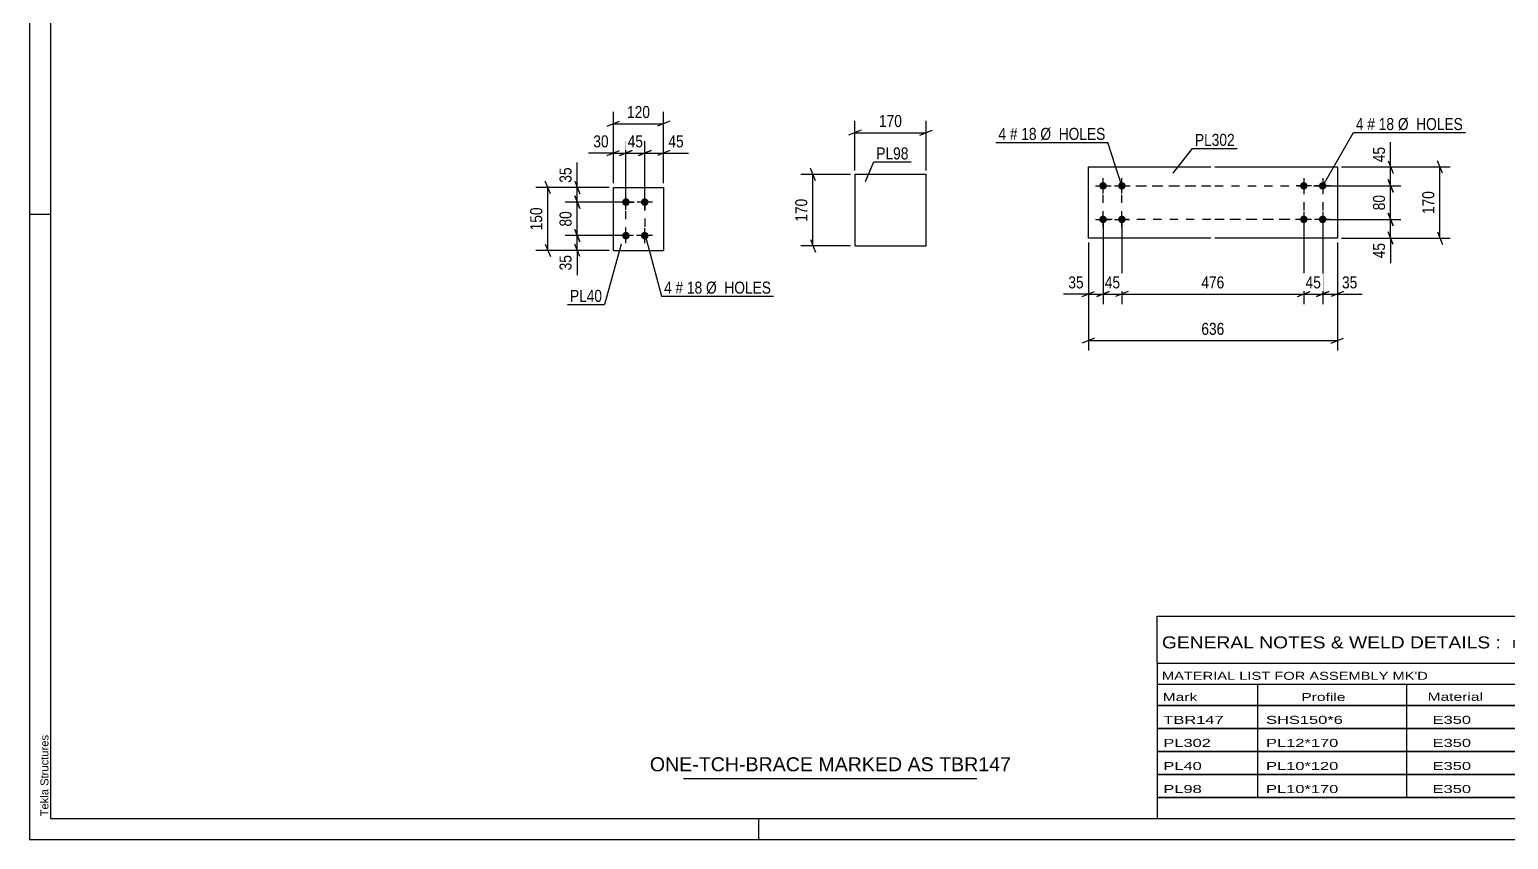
# Model space of a CAD drawing. Header units: millimetres. Extents: x 0 to 594, y 0 to 420.
# Drawn here: x 0 to 352.8, y 0 to 193.1 of the extents above; entities that cross this region are included whole.
import ezdxf

# ---------------------------------------------------------------- set-up
doc = ezdxf.new("R2010")
doc.units = ezdxf.units.MM
doc.linetypes.add('DXK_LINE_DOT2', pattern=[3.9198, 1.9599, -1.9599])
doc.styles.add('Arial', font='ARIAL.TTF', dxfattribs={"height": 0.2})
doc.styles.add('Arial Narrow', font='ARIALN.TTF', dxfattribs={"height": 0.2})

# ---------------------------------------------------------------- blocks, each defined once
blk = doc.blocks.new('Unknown-580575443-1131')
at = {"color": 5, "linetype": 'Continuous'}
for p, q in [((0, 420), (0, 0)), ((5, 415), (5, 5)), ((5, 149), (0, 149)), ((5, 5), (589, 5)), ((174, 0), (174, 5)), ((0, 0), (594, 0))]:
    blk.add_line(p, q, dxfattribs=at)
at = {"color": 174, "linetype": 'Continuous', "style": 'Arial'}
blk.add_text('Tekla Structures', height=1.9102, rotation=90, dxfattribs=at).set_placement((4.5, 5.5))
blk = doc.blocks.new('Bolt-580575443-3552 - 3550')
at = {"linetype": 'Continuous'}
for points in [[(304.01, 154.97, -1), (304.01, 156.77, -1)], [(308.51, 154.97, -1), (308.51, 156.77, -1)], [(304.01, 146.97, -1), (304.01, 148.77, -1)], [(308.51, 146.97, -1), (308.51, 148.77, -1)]]:
    blk.add_hatch(color=1, dxfattribs=at).paths.add_polyline_path(points)
at = {"color": 1, "linetype": 'Continuous'}
for p, q in [((305.81, 155.87), (302.21, 155.87)), ((304.01, 157.67), (304.01, 154.07)), ((310.31, 155.87), (306.71, 155.87)), ((308.51, 157.67), (308.51, 154.07)), ((304.01, 149.67), (304.01, 146.07)), ((308.51, 149.67), (308.51, 146.07)), ((305.81, 147.87), (302.21, 147.87)), ((310.31, 147.87), (306.71, 147.87))]:
    blk.add_line(p, q, dxfattribs=at)
blk = doc.blocks.new('Part-580575443-3551 - 3550')
at = {"color": 2, "linetype": 'Continuous'}
for p, q in [((252.61, 160.37), (281.81, 160.37)), ((252.61, 143.37), (252.61, 160.37)), ((282.81, 160.37), (312.01, 160.37)), ((312.01, 160.37), (312.01, 143.37)), ((281.81, 143.37), (252.61, 143.37)), ((312.01, 143.37), (282.81, 143.37))]:
    blk.add_line(p, q, dxfattribs=at)
blk = doc.blocks.new('Bolt-580575443-3553 - 3550')
at = {"linetype": 'Continuous'}
for points in [[(256.11, 156.77, -1), (256.11, 154.97, -1)], [(260.61, 156.77, -1), (260.61, 154.97, -1)], [(256.11, 148.77, -1), (256.11, 146.97, -1)], [(260.61, 148.77, -1), (260.61, 146.97, -1)]]:
    blk.add_hatch(color=1, dxfattribs=at).paths.add_polyline_path(points)
at = {"color": 1, "linetype": 'Continuous'}
for p, q in [((254.31, 155.87), (257.91, 155.87)), ((256.11, 154.07), (256.11, 157.67)), ((258.81, 155.87), (262.41, 155.87)), ((260.61, 154.07), (260.61, 157.67)), ((256.11, 146.07), (256.11, 149.67)), ((260.61, 146.07), (260.61, 149.67)), ((254.31, 147.87), (257.91, 147.87)), ((258.81, 147.87), (262.41, 147.87))]:
    blk.add_line(p, q, dxfattribs=at)
blk = doc.blocks.new('Bolt-580575443-2195 - 2156')
at = {"linetype": 'Continuous'}
for points in [[(142.28, 152.89), (142.46, 152.87), (142.64, 152.81), (142.81, 152.72), (142.95, 152.59), (143.06, 152.44), (143.13, 152.27), (143.17, 152.08), (143.17, 151.89), (143.13, 151.71), (143.06, 151.54), (142.95, 151.39), (142.81, 151.26), (142.64, 151.17), (142.46, 151.11), (142.28, 151.09), (142.09, 151.11), (141.91, 151.17), (141.75, 151.26), (141.61, 151.39), (141.5, 151.54), (141.42, 151.71), (141.38, 151.89), (141.38, 152.08), (141.42, 152.27), (141.5, 152.44), (141.61, 152.59), (141.75, 152.72), (141.91, 152.81), (142.09, 152.87)], [(146.78, 152.89), (146.96, 152.87), (147.14, 152.81), (147.31, 152.72), (147.45, 152.59), (147.56, 152.44), (147.63, 152.27), (147.67, 152.08), (147.67, 151.89), (147.63, 151.71), (147.56, 151.54), (147.45, 151.39), (147.31, 151.26), (147.14, 151.17), (146.96, 151.11), (146.78, 151.09), (146.59, 151.11), (146.41, 151.17), (146.25, 151.26), (146.11, 151.39), (146, 151.54), (145.92, 151.71), (145.88, 151.89), (145.88, 152.08), (145.92, 152.27), (146, 152.44), (146.11, 152.59), (146.25, 152.72), (146.41, 152.81), (146.59, 152.87)], [(142.28, 144.89), (142.46, 144.87), (142.64, 144.81), (142.81, 144.72), (142.95, 144.59), (143.06, 144.44), (143.13, 144.27), (143.17, 144.08), (143.17, 143.89), (143.13, 143.71), (143.06, 143.54), (142.95, 143.39), (142.81, 143.26), (142.64, 143.17), (142.46, 143.11), (142.28, 143.09), (142.09, 143.11), (141.91, 143.17), (141.75, 143.26), (141.61, 143.39), (141.5, 143.54), (141.42, 143.71), (141.38, 143.89), (141.38, 144.08), (141.42, 144.27), (141.5, 144.44), (141.61, 144.59), (141.75, 144.72), (141.91, 144.81), (142.09, 144.87)], [(146.78, 144.89), (146.96, 144.87), (147.14, 144.81), (147.31, 144.72), (147.45, 144.59), (147.56, 144.44), (147.63, 144.27), (147.67, 144.08), (147.67, 143.89), (147.63, 143.71), (147.56, 143.54), (147.45, 143.39), (147.31, 143.26), (147.14, 143.17), (146.96, 143.11), (146.78, 143.09), (146.59, 143.11), (146.41, 143.17), (146.25, 143.26), (146.11, 143.39), (146, 143.54), (145.92, 143.71), (145.88, 143.89), (145.88, 144.08), (145.92, 144.27), (146, 144.44), (146.11, 144.59), (146.25, 144.72), (146.41, 144.81), (146.59, 144.87)]]:
    blk.add_hatch(color=1, dxfattribs=at).paths.add_polyline_path(points)
at = {"color": 1, "linetype": 'Continuous'}
for p, q in [((144.08, 151.99), (140.48, 151.99)), ((142.28, 150.19), (142.28, 153.79)), ((148.58, 151.99), (144.98, 151.99)), ((146.78, 150.19), (146.78, 153.79)), ((142.28, 142.19), (142.28, 145.79)), ((146.78, 142.19), (146.78, 145.79)), ((144.08, 143.99), (140.48, 143.99)), ((148.58, 143.99), (144.98, 143.99))]:
    blk.add_line(p, q, dxfattribs=at)
blk = doc.blocks.new('Part-580575443-2162 - 2156')
at = {"color": 2, "linetype": 'Continuous'}
for p, q in [((139.28, 140.49), (139.28, 155.49)), ((139.28, 155.49), (151.28, 155.49)), ((151.28, 155.49), (151.28, 140.49)), ((139.28, 140.49), (139.28, 140.49)), ((139.28, 140.49), (151.28, 140.49)), ((151.28, 140.49), (151.28, 140.49))]:
    blk.add_line(p, q, dxfattribs=at)
at = {"color": 7, "linetype": 'DXK_LINE_DOT2'}
for p, q in [((139.28, 155.49), (151.28, 155.49)), ((139.28, 140.49), (151.28, 140.49))]:
    blk.add_line(p, q, dxfattribs=at)
blk = doc.blocks.new('Part-580575443-2399 - 2393')
at = {"color": 2, "linetype": 'Continuous'}
for p, q in [((213.89, 158.55), (196.89, 158.55)), ((196.89, 158.55), (196.89, 141.55)), ((213.89, 141.55), (213.89, 158.55)), ((196.89, 141.55), (213.89, 141.55))]:
    blk.add_line(p, q, dxfattribs=at)
blk = doc.blocks.new('Rectangle-580575443-3724 - 3550')
at = {"color": 1, "linetype": 'DXK_LINE_DOT2'}
for p, q in [((256.11, 155.87), (281.81, 155.87)), ((256.11, 147.87), (256.11, 155.87)), ((282.81, 155.87), (308.51, 155.87)), ((308.51, 155.87), (308.51, 147.87)), ((281.81, 147.87), (256.11, 147.87)), ((308.51, 147.87), (282.81, 147.87))]:
    blk.add_line(p, q, dxfattribs=at)
blk = doc.blocks.new('Rectangle-580575443-2379 - 2156')
at = {"color": 1, "linetype": 'DXK_LINE_DOT2'}
blk.add_lwpolyline([(142.28, 151.99), (146.78, 151.99), (146.78, 143.99), (142.28, 143.99), (142.28, 151.99)], close=True, dxfattribs=at)
blk = doc.blocks.new('Rectangle-580575443-3734 - 3550')
at = {"color": 1, "linetype": 'DXK_LINE_DOT2'}
for p, q in [((260.61, 155.87), (281.81, 155.87)), ((260.61, 147.87), (260.61, 155.87)), ((282.81, 155.87), (304.01, 155.87)), ((304.01, 155.87), (304.01, 147.87)), ((281.81, 147.87), (260.61, 147.87)), ((304.01, 147.87), (282.81, 147.87))]:
    blk.add_line(p, q, dxfattribs=at)
blk = doc.blocks.new('StraightDimension-580575443-3560 - 3550')
at = {"color": 7, "linetype": 'Continuous'}
for p, q in [((260.61, 146.87), (260.61, 127.67)), ((304.01, 146.87), (304.01, 127.67)), ((262.11, 130.67), (259.11, 129.47)), ((302.51, 129.47), (305.51, 130.67)), ((260.61, 130.07), (304.01, 130.07))]:
    blk.add_line(p, q, dxfattribs=at)
at = {"color": 0}
blk.add_wipeout([(285.65, 130.82), (285.65, 135.02), (278.96, 135.02), (278.96, 130.82)], dxfattribs=at)
at = {"color": 3, "style": 'Arial Narrow'}
blk.add_text('476', height=2.863, dxfattribs=at).set_placement((279.56, 131.42))
blk = doc.blocks.new('StraightDimension-580575443-3558 - 3550')
at = {"color": 7, "linetype": 'Continuous'}
for p, q in [((308.51, 146.87), (308.51, 127.67)), ((312.01, 142.37), (312.01, 127.67)), ((307.01, 129.47), (310.01, 130.67)), ((313.51, 130.67), (310.51, 129.47)), ((308.51, 130.07), (312.01, 130.07))]:
    blk.add_line(p, q, dxfattribs=at)
at = {"color": 0}
blk.add_wipeout([(317.39, 130.82), (317.39, 135.02), (312.53, 135.02), (312.53, 130.82)], dxfattribs=at)
at = {"color": 7, "linetype": 'Continuous'}
blk.add_line((312.01, 130.07), (317.91, 130.07), dxfattribs=at)
blk.add_line((312.01, 130.07), (317.91, 130.07), dxfattribs=at)
at = {"color": 3, "style": 'Arial Narrow'}
blk.add_text('35', height=2.863, dxfattribs=at).set_placement((313.13, 131.42))
blk = doc.blocks.new('StraightDimension-580575443-3559 - 3550')
at = {"color": 7, "linetype": 'Continuous'}
for p, q in [((304.01, 146.87), (304.01, 127.67)), ((308.51, 146.87), (308.51, 127.67)), ((302.51, 129.47), (305.51, 130.67)), ((310.01, 130.67), (307.01, 129.47)), ((304.01, 130.07), (308.51, 130.07))]:
    blk.add_line(p, q, dxfattribs=at)
at = {"color": 0}
blk.add_wipeout([(308.68, 130.82), (308.68, 135.02), (303.83, 135.02), (303.83, 130.82)], dxfattribs=at)
at = {"color": 3, "style": 'Arial Narrow'}
blk.add_text('45', height=2.863, dxfattribs=at).set_placement((304.43, 131.42))
blk = doc.blocks.new('StraightDimension-580575443-3561 - 3550')
at = {"color": 7, "linetype": 'Continuous'}
for p, q in [((256.11, 146.87), (256.11, 127.67)), ((260.61, 146.87), (260.61, 127.67)), ((254.61, 129.47), (257.61, 130.67)), ((262.11, 130.67), (259.11, 129.47)), ((256.11, 130.07), (260.61, 130.07))]:
    blk.add_line(p, q, dxfattribs=at)
at = {"color": 0}
blk.add_wipeout([(260.78, 130.82), (260.78, 135.02), (255.93, 135.02), (255.93, 130.82)], dxfattribs=at)
at = {"color": 3, "style": 'Arial Narrow'}
blk.add_text('45', height=2.863, dxfattribs=at).set_placement((256.53, 131.42))
blk = doc.blocks.new('StraightDimension-580575443-3562 - 3550')
at = {"color": 7, "linetype": 'Continuous'}
for p, q in [((256.11, 146.87), (256.11, 127.67)), ((252.61, 142.37), (252.61, 127.67)), ((251.11, 129.47), (254.11, 130.67)), ((257.61, 130.67), (254.61, 129.47)), ((252.61, 130.07), (256.11, 130.07))]:
    blk.add_line(p, q, dxfattribs=at)
at = {"color": 0}
blk.add_wipeout([(252.08, 130.82), (252.08, 135.02), (247.23, 135.02), (247.23, 130.82)], dxfattribs=at)
at = {"color": 7, "linetype": 'Continuous'}
blk.add_line((252.61, 130.07), (246.7, 130.07), dxfattribs=at)
blk.add_line((252.61, 130.07), (246.7, 130.07), dxfattribs=at)
at = {"color": 3, "style": 'Arial Narrow'}
blk.add_text('35', height=2.863, dxfattribs=at).set_placement((247.83, 131.42))
blk = doc.blocks.new('StraightDimension-580575443-3578 - 3550')
at = {"color": 7, "linetype": 'Continuous'}
for p, q in [((252.61, 142.37), (252.61, 116.58)), ((312.01, 142.37), (312.01, 116.58)), ((254.11, 119.58), (251.11, 118.38)), ((252.61, 118.98), (312.01, 118.98)), ((310.51, 118.38), (313.51, 119.58))]:
    blk.add_line(p, q, dxfattribs=at)
at = {"color": 0}
blk.add_wipeout([(285.65, 119.73), (285.65, 123.93), (278.96, 123.93), (278.96, 119.73)], dxfattribs=at)
at = {"color": 3, "style": 'Arial Narrow'}
blk.add_text('636', height=2.863, dxfattribs=at).set_placement((279.56, 120.33))
blk = doc.blocks.new('StraightDimension-580575443-3598 - 3550')
at = {"color": 7, "linetype": 'Continuous'}
for p, q in [((313.01, 160.37), (338.89, 160.37)), ((337.09, 158.87), (335.89, 161.87)), ((336.49, 143.37), (336.49, 160.37)), ((335.89, 144.87), (337.09, 141.87)), ((313.01, 143.37), (338.89, 143.37))]:
    blk.add_line(p, q, dxfattribs=at)
at = {"color": 0}
blk.add_wipeout([(335.74, 155.21), (331.54, 155.21), (331.54, 148.53), (335.74, 148.53)], dxfattribs=at)
at = {"color": 3, "style": 'Arial Narrow'}
blk.add_text('170', height=2.863, rotation=90.0002, dxfattribs=at).set_placement((335.14, 149.13))
blk = doc.blocks.new('StraightDimension-580575443-3702 - 3550')
at = {"color": 7, "linetype": 'Continuous'}
for p, q in [((313.01, 160.37), (327.13, 160.37)), ((324.13, 161.87), (325.33, 158.87)), ((324.73, 155.87), (324.73, 160.37)), ((309.51, 155.87), (327.13, 155.87)), ((325.33, 154.37), (324.13, 157.37))]:
    blk.add_line(p, q, dxfattribs=at)
at = {"color": 0}
blk.add_wipeout([(323.98, 165.75), (319.78, 165.75), (319.78, 160.9), (323.98, 160.9)], dxfattribs=at)
at = {"color": 7, "linetype": 'Continuous'}
blk.add_line((324.73, 160.37), (324.73, 166.28), dxfattribs=at)
blk.add_line((324.73, 160.37), (324.73, 166.28), dxfattribs=at)
at = {"color": 3, "style": 'Arial Narrow'}
blk.add_text('45', height=2.863, rotation=90.0002, dxfattribs=at).set_placement((323.38, 161.5))
blk = doc.blocks.new('StraightDimension-580575443-3703 - 3550')
at = {"color": 7, "linetype": 'Continuous'}
for p, q in [((309.51, 155.87), (327.13, 155.87)), ((324.13, 157.37), (325.33, 154.37)), ((324.73, 147.87), (324.73, 155.87)), ((325.33, 146.37), (324.13, 149.37)), ((309.51, 147.87), (327.13, 147.87))]:
    blk.add_line(p, q, dxfattribs=at)
at = {"color": 0}
blk.add_wipeout([(323.98, 154.3), (319.78, 154.3), (319.78, 149.44), (323.98, 149.44)], dxfattribs=at)
at = {"color": 3, "style": 'Arial Narrow'}
blk.add_text('80', height=2.863, rotation=90.0002, dxfattribs=at).set_placement((323.38, 150.04))
blk = doc.blocks.new('StraightDimension-580575443-3704 - 3550')
at = {"color": 7, "linetype": 'Continuous'}
for p, q in [((324.13, 149.37), (325.33, 146.37)), ((309.51, 147.87), (327.13, 147.87)), ((325.33, 141.87), (324.13, 144.87)), ((324.73, 143.37), (324.73, 147.87)), ((313.01, 143.37), (327.13, 143.37))]:
    blk.add_line(p, q, dxfattribs=at)
at = {"color": 0}
blk.add_wipeout([(323.98, 142.85), (319.78, 142.85), (319.78, 137.99), (323.98, 137.99)], dxfattribs=at)
at = {"color": 7, "linetype": 'Continuous'}
blk.add_line((324.73, 143.37), (324.73, 137.47), dxfattribs=at)
blk.add_line((324.73, 143.37), (324.73, 137.47), dxfattribs=at)
at = {"color": 3, "style": 'Arial Narrow'}
blk.add_text('45', height=2.863, rotation=90.0002, dxfattribs=at).set_placement((323.38, 138.59))
blk = doc.blocks.new('StraightDimension-580575443-2295 - 2156')
at = {"color": 7, "linetype": 'Continuous'}
for p, q in [((138.28, 155.49), (127.8, 155.49)), ((130.05, 156.99), (131.25, 153.99)), ((130.65, 151.99), (130.65, 155.49)), ((141.28, 151.99), (127.8, 151.99)), ((131.25, 150.49), (130.05, 153.49))]:
    blk.add_line(p, q, dxfattribs=at)
at = {"color": 0}
blk.add_wipeout([(129.9, 160.87), (125.7, 160.87), (125.7, 156.01), (129.9, 156.01)], dxfattribs=at)
at = {"color": 7, "linetype": 'Continuous'}
blk.add_line((130.65, 155.49), (130.65, 161.4), dxfattribs=at)
blk.add_line((130.65, 155.49), (130.65, 161.4), dxfattribs=at)
at = {"color": 3, "style": 'Arial Narrow'}
blk.add_text('35', height=2.863, rotation=90.0002, dxfattribs=at).set_placement((129.3, 156.61))
blk = doc.blocks.new('StraightDimension-580575443-2272 - 2156')
at = {"color": 7, "linetype": 'Continuous'}
for p, q in [((130.05, 145.49), (131.25, 142.49)), ((141.28, 143.99), (127.8, 143.99)), ((131.25, 138.99), (130.05, 141.99)), ((130.65, 140.49), (130.65, 143.99)), ((138.28, 140.49), (127.8, 140.49))]:
    blk.add_line(p, q, dxfattribs=at)
at = {"color": 0}
blk.add_wipeout([(129.9, 139.96), (125.7, 139.96), (125.7, 135.11), (129.9, 135.11)], dxfattribs=at)
at = {"color": 7, "linetype": 'Continuous'}
blk.add_line((130.65, 140.49), (130.65, 134.58), dxfattribs=at)
blk.add_line((130.65, 140.49), (130.65, 134.58), dxfattribs=at)
at = {"color": 3, "style": 'Arial Narrow'}
blk.add_text('35', height=2.863, rotation=90.0002, dxfattribs=at).set_placement((129.3, 135.71))
blk = doc.blocks.new('StraightDimension-580575443-2285 - 2156')
at = {"color": 7, "linetype": 'Continuous'}
for p, q in [((141.28, 151.99), (127.8, 151.99)), ((130.05, 153.49), (131.25, 150.49)), ((130.65, 143.99), (130.65, 151.99)), ((131.25, 142.49), (130.05, 145.49)), ((141.28, 143.99), (127.8, 143.99))]:
    blk.add_line(p, q, dxfattribs=at)
at = {"color": 0}
blk.add_wipeout([(129.9, 150.42), (125.7, 150.42), (125.7, 145.56), (129.9, 145.56)], dxfattribs=at)
at = {"color": 3, "style": 'Arial Narrow'}
blk.add_text('80', height=2.863, rotation=90.0002, dxfattribs=at).set_placement((129.3, 146.16))
blk = doc.blocks.new('StraightDimension-580575443-2309 - 2156')
at = {"color": 7, "linetype": 'Continuous'}
for p, q in [((138.28, 155.49), (120.8, 155.49)), ((124.25, 153.99), (123.05, 156.99)), ((123.65, 140.49), (123.65, 155.49)), ((123.05, 141.99), (124.25, 138.99)), ((138.28, 140.49), (120.8, 140.49))]:
    blk.add_line(p, q, dxfattribs=at)
at = {"color": 0}
blk.add_wipeout([(122.9, 151.33), (118.7, 151.33), (118.7, 144.65), (122.9, 144.65)], dxfattribs=at)
at = {"color": 3, "style": 'Arial Narrow'}
blk.add_text('150', height=2.863, rotation=90.0002, dxfattribs=at).set_placement((122.3, 145.25))
blk = doc.blocks.new('StraightDimension-580575443-2326 - 2156')
at = {"color": 7, "linetype": 'Continuous'}
for p, q in [((139.28, 156.49), (139.28, 166.55)), ((142.28, 152.99), (142.28, 166.55)), ((137.78, 163.1), (140.78, 164.3)), ((139.28, 163.7), (142.28, 163.7)), ((143.78, 164.3), (140.78, 163.1))]:
    blk.add_line(p, q, dxfattribs=at)
at = {"color": 0}
blk.add_wipeout([(138.75, 164.45), (138.75, 168.65), (133.9, 168.65), (133.9, 164.45)], dxfattribs=at)
at = {"color": 7, "linetype": 'Continuous'}
blk.add_line((139.28, 163.7), (133.37, 163.7), dxfattribs=at)
blk.add_line((139.28, 163.7), (133.37, 163.7), dxfattribs=at)
at = {"color": 3, "style": 'Arial Narrow'}
blk.add_text('30', height=2.863, dxfattribs=at).set_placement((134.5, 165.05))
blk = doc.blocks.new('StraightDimension-580575443-2339 - 2156')
at = {"color": 7, "linetype": 'Continuous'}
for p, q in [((142.28, 152.99), (142.28, 166.55)), ((146.78, 152.99), (146.78, 166.55)), ((140.78, 163.1), (143.78, 164.3)), ((142.28, 163.7), (146.78, 163.7)), ((148.28, 164.3), (145.28, 163.1))]:
    blk.add_line(p, q, dxfattribs=at)
at = {"color": 0}
blk.add_wipeout([(146.96, 164.45), (146.96, 168.65), (142.1, 168.65), (142.1, 164.45)], dxfattribs=at)
at = {"color": 3, "style": 'Arial Narrow'}
blk.add_text('45', height=2.863, dxfattribs=at).set_placement((142.7, 165.05))
blk = doc.blocks.new('StraightDimension-580575443-2349 - 2156')
at = {"color": 7, "linetype": 'Continuous'}
for p, q in [((146.78, 152.99), (146.78, 166.55)), ((151.28, 156.49), (151.28, 166.55)), ((145.28, 163.1), (148.28, 164.3)), ((146.78, 163.7), (151.28, 163.7)), ((152.78, 164.3), (149.78, 163.1))]:
    blk.add_line(p, q, dxfattribs=at)
at = {"color": 0}
blk.add_wipeout([(156.66, 164.45), (156.66, 168.65), (151.8, 168.65), (151.8, 164.45)], dxfattribs=at)
at = {"color": 7, "linetype": 'Continuous'}
blk.add_line((151.28, 163.7), (157.18, 163.7), dxfattribs=at)
blk.add_line((151.28, 163.7), (157.18, 163.7), dxfattribs=at)
at = {"color": 3, "style": 'Arial Narrow'}
blk.add_text('45', height=2.863, dxfattribs=at).set_placement((152.4, 165.05))
blk = doc.blocks.new('StraightDimension-580575443-2363 - 2156')
at = {"color": 7, "linetype": 'Continuous'}
for p, q in [((139.28, 156.49), (139.28, 173.55)), ((151.28, 156.49), (151.28, 173.55)), ((137.78, 170.1), (140.78, 171.3)), ((139.28, 170.7), (151.28, 170.7)), ((152.78, 171.3), (149.78, 170.1))]:
    blk.add_line(p, q, dxfattribs=at)
at = {"color": 0}
blk.add_wipeout([(148.62, 171.45), (148.62, 175.65), (141.94, 175.65), (141.94, 171.45)], dxfattribs=at)
at = {"color": 3, "style": 'Arial Narrow'}
blk.add_text('120', height=2.863, dxfattribs=at).set_placement((142.54, 172.05))
blk = doc.blocks.new('StraightDimension-580575443-2401 - 2393')
at = {"color": 7, "linetype": 'Continuous'}
for p, q in [((196.89, 159.55), (196.89, 171.4)), ((213.89, 159.55), (213.89, 171.4)), ((198.39, 169.15), (195.39, 167.95)), ((196.89, 168.55), (213.89, 168.55)), ((212.39, 167.95), (215.39, 169.15))]:
    blk.add_line(p, q, dxfattribs=at)
at = {"color": 0}
blk.add_wipeout([(208.73, 169.3), (208.73, 173.5), (202.05, 173.5), (202.05, 169.3)], dxfattribs=at)
at = {"color": 3, "style": 'Arial Narrow'}
blk.add_text('170', height=2.863, dxfattribs=at).set_placement((202.65, 169.9))
blk = doc.blocks.new('StraightDimension-580575443-2412 - 2393')
at = {"color": 7, "linetype": 'Continuous'}
for p, q in [((187.49, 157.05), (186.29, 160.05)), ((195.89, 158.55), (184.04, 158.55)), ((186.89, 141.55), (186.89, 158.55)), ((195.89, 141.55), (184.04, 141.55)), ((186.29, 143.05), (187.49, 140.05))]:
    blk.add_line(p, q, dxfattribs=at)
at = {"color": 0}
blk.add_wipeout([(186.14, 153.39), (181.94, 153.39), (181.94, 146.71), (186.14, 146.71)], dxfattribs=at)
at = {"color": 3, "style": 'Arial Narrow'}
blk.add_text('170', height=2.863, rotation=90.0002, dxfattribs=at).set_placement((185.54, 147.31))
blk = doc.blocks.new('Unknown-580575443-4432')
at = {"color": 7, "linetype": 'Continuous'}
for p, q in [((269, 53.25), (429, 53.25)), ((269, 42), (269, 53.25)), ((429, 53.25), (429, 42)), ((269, 42), (429, 42)), ((269, 42), (269, 37)), ((429, 42), (429, 37)), ((269, 37), (429, 37)), ((269, 37), (269, 32)), ((293, 37), (293, 32)), ((328.5, 37), (328.5, 32)), ((354.5, 37), (354.5, 32)), ((367.5, 37), (367.5, 32)), ((385, 37), (385, 32)), ((407, 37), (407, 32)), ((429, 37), (429, 32)), ((269, 32), (429, 32)), ((269, 31.95), (269, 26.55)), ((269, 31.95), (429, 31.95)), ((293, 32), (293, 26.5)), ((328.5, 32), (328.5, 26.5)), ((354.5, 32), (354.5, 26.5)), ((367.5, 32), (367.5, 26.5)), ((385, 32), (385, 26.5)), ((407, 32), (407, 26.5)), ((429, 31.95), (429, 26.55)), ((269, 26.55), (429, 26.55)), ((269, 26.45), (269, 21.05)), ((269, 26.45), (429, 26.45)), ((293, 26.5), (293, 21)), ((328.5, 26.5), (328.5, 21)), ((354.5, 26.5), (354.5, 21)), ((367.5, 26.5), (367.5, 21)), ((385, 26.5), (385, 21)), ((407, 26.5), (407, 21)), ((429, 26.45), (429, 21.05)), ((269, 21.05), (429, 21.05)), ((269, 20.95), (269, 15.55)), ((269, 20.95), (429, 20.95)), ((293, 21), (293, 15.5)), ((328.5, 21), (328.5, 15.5)), ((354.5, 21), (354.5, 15.5)), ((367.5, 21), (367.5, 15.5)), ((385, 21), (385, 15.5)), ((407, 21), (407, 15.5)), ((429, 20.95), (429, 15.55)), ((269, 15.55), (429, 15.55)), ((269, 15.45), (269, 10.05)), ((269, 15.45), (429, 15.45)), ((293, 15.5), (293, 10)), ((328.5, 15.5), (328.5, 10)), ((354.5, 15.5), (354.5, 10)), ((367.5, 15.5), (367.5, 10)), ((385, 15.5), (385, 10)), ((407, 15.5), (407, 10)), ((429, 15.45), (429, 10.05)), ((269, 10.05), (429, 10.05)), ((269, 10), (429, 10)), ((269, 10), (269, 5)), ((385, 10), (385, 5)), ((407, 10), (407, 5)), ((429, 10), (429, 5)), ((269, 5), (429, 5))]:
    blk.add_line(p, q, dxfattribs=at)
at = {"color": 7, "style": 'Arial Narrow'}
for s, height, width, p in [('GENERAL NOTES & WELD DETAILS :', 2.8633, 1.4, (270.15, 45.56)), ('REFER TYP DRAWING TYP-01', 1.9089, 1.6, (353.7, 45.66)), ("MATERIAL LIST FOR ASSEMBLY MK'D", 1.9089, 1.6, (270.15, 38.06)), ('TBR147', 1.909, 1.794707, (361.59, 37.97)), ('1', 1.91, 1.794707, (391.08, 38.06)), ('No. Required', 1.9089, 1.6, (400.41, 38.06)), ('Mark', 1.909, 1.7, (270.34, 33)), ('Profile', 1.909, 1.7, (303.41, 33)), ('Material', 1.909, 1.7, (333.54, 33.06)), ('No.', 1.909, 1.7, (358.5, 33.06)), ('Length', 1.909, 1.7, (369, 33.06)), ('Area', 1.909, 1.7, (391.5, 33.06)), ('Weight', 1.909, 1.7, (411, 33.06))]:
    blk.add_text(s, height=height, dxfattribs=dict(at, width=width)).set_placement(p)
at = {"color": 7, "linetype": 'Continuous', "style": 'Arial Narrow'}
for s, height, width, p in [('TBR147', 1.909, 1.794707, (270.5, 27.56)), ('SHS150*6', 1.909, 1.794707, (295, 27.56)), ('E350', 1.909, 1.794707, (334.74, 27.56)), ('1', 1.91, 1.794707, (358.86, 27.56)), ('5322', 1.909, 1.794707, (371.58, 27.56)), ('3.2', 1.909, 1.794707, (395.32, 27.56)), ('144.1', 1.909, 1.794707, (411.96, 27.56)), ('PL302', 1.909, 1.794707, (270.5, 22.06)), ('PL12*170', 1.909, 1.794707, (295, 22.06)), ('E350', 1.909, 1.794707, (334.74, 22.06)), ('1', 1.91, 1.794707, (358.86, 22.06)), ('636', 1.909, 1.794707, (373.77, 22.06)), ('0.2', 1.909, 1.794707, (395.32, 22.06)), ('10.2', 1.909, 1.794707, (414.14, 22.06)), ('PL40', 1.909, 1.794707, (270.5, 16.56)), ('PL10*120', 1.909, 1.794707, (295, 16.56)), ('E350', 1.909, 1.794707, (334.74, 16.56)), ('4', 1.91, 1.794707, (358.86, 16.56)), ('150', 1.909, 1.794707, (373.77, 16.56)), ('0.0', 1.909, 1.794707, (395.32, 16.56)), ('5.7', 1.909, 1.794707, (416.33, 16.56)), ('PL98', 1.909, 1.794707, (270.5, 11.06)), ('PL10*170', 1.909, 1.794707, (295, 11.06)), ('E350', 1.909, 1.794707, (334.74, 11.06)), ('2', 1.91, 1.794707, (358.86, 11.06)), ('170', 1.909, 1.794707, (373.77, 11.06)), ('0.1', 1.909, 1.794707, (395.32, 11.06)), ('4.5', 1.909, 1.794707, (416.33, 11.06)), ('Total', 1.909, 1.7, (371.33, 6.5)), ('3.7', 1.909, 1.794707, (394.83, 6.5)), ('164.4', 1.909, 1.794707, (411.96, 6.5))]:
    blk.add_text(s, height=height, dxfattribs=dict(at, width=width)).set_placement(p)
blk = doc.blocks.new('Unknown-580575443-4433')
at = {"color": 7, "linetype": 'Continuous'}
blk.add_line((156, 14.5), (226, 14.5), dxfattribs=at)
at = {"color": 7, "style": 'Arial'}
blk.add_text('ONE-TCH-BRACE MARKED AS TBR147', height=3.3428, dxfattribs=at).set_placement((147.99, 16.25))
blk = doc.blocks.new('Mark-580575443-3601 - 3550')
at = {"color": 0}
blk.add_wipeout([(287.53, 165.4), (287.53, 168.4), (278.03, 168.4), (278.03, 165.4)], dxfattribs=at)
blk.add_wipeout([(287.53, 165.4), (287.53, 168.4), (278.03, 168.4), (278.03, 165.4)], dxfattribs=at)
at = {"color": 30, "linetype": 'Continuous'}
for p, q in [((272.88, 158.92), (277.43, 164.8)), ((277.43, 164.8), (288.13, 164.8))]:
    blk.add_line(p, q, dxfattribs=at)
at = {"color": 3, "style": 'Arial Narrow'}
blk.add_text('PL302', height=2.863, dxfattribs=at).set_placement((278.03, 165.4))
blk = doc.blocks.new('Mark-580575443-3604 - 3550')
at = {"color": 0}
blk.add_wipeout([(318.26, 169.18), (318.26, 172.18), (316.43, 172.18), (316.43, 169.18)], dxfattribs=at)
blk.add_wipeout([(318.26, 169.18), (318.26, 172.18), (316.43, 172.18), (316.43, 169.18)], dxfattribs=at)
at = {"color": 7, "linetype": 'Continuous'}
blk.add_line((308.51, 155.87), (315.83, 168.58), dxfattribs=at)
at = {"color": 0}
blk.add_wipeout([(320.99, 169.18), (320.99, 172.18), (319.16, 172.18), (319.16, 169.18)], dxfattribs=at)
blk.add_wipeout([(320.99, 169.18), (320.99, 172.18), (319.16, 172.18), (319.16, 169.18)], dxfattribs=at)
at = {"color": 3, "style": 'Arial Narrow'}
blk.add_text('4', height=2.86, dxfattribs=at).set_placement((316.43, 169.18))
at = {"color": 0}
blk.add_wipeout([(325.55, 169.18), (325.55, 172.18), (321.89, 172.18), (321.89, 169.18)], dxfattribs=at)
blk.add_wipeout([(325.55, 169.18), (325.55, 172.18), (321.89, 172.18), (321.89, 169.18)], dxfattribs=at)
at = {"color": 3, "style": 'Arial Narrow'}
blk.add_text('#', height=2.86, dxfattribs=at).set_placement((319.16, 169.18))
at = {"color": 0}
blk.add_wipeout([(341.97, 169.18), (341.97, 172.18), (326.45, 172.18), (326.45, 169.18)], dxfattribs=at)
blk.add_wipeout([(341.97, 169.18), (341.97, 172.18), (326.45, 172.18), (326.45, 169.18)], dxfattribs=at)
at = {"color": 7, "linetype": 'Continuous'}
blk.add_line((315.83, 168.58), (342.57, 168.58), dxfattribs=at)
at = {"color": 3, "style": 'Arial Narrow'}
for s, p in [('18', (321.89, 169.18)), ('Ø  HOLES', (326.45, 169.18))]:
    blk.add_text(s, height=2.863, dxfattribs=at).set_placement(p)
blk = doc.blocks.new('Mark-580575443-3605 - 3550')
at = {"color": 0}
blk.add_wipeout([(232.98, 166.83), (232.98, 169.83), (231.15, 169.83), (231.15, 166.83)], dxfattribs=at)
blk.add_wipeout([(232.98, 166.83), (232.98, 169.83), (231.15, 169.83), (231.15, 166.83)], dxfattribs=at)
blk.add_wipeout([(235.7, 166.83), (235.7, 169.83), (233.88, 169.83), (233.88, 166.83)], dxfattribs=at)
blk.add_wipeout([(235.7, 166.83), (235.7, 169.83), (233.88, 169.83), (233.88, 166.83)], dxfattribs=at)
at = {"color": 3, "style": 'Arial Narrow'}
blk.add_text('4', height=2.86, dxfattribs=at).set_placement((231.15, 166.83))
at = {"color": 0}
blk.add_wipeout([(240.26, 166.83), (240.26, 169.83), (236.6, 169.83), (236.6, 166.83)], dxfattribs=at)
blk.add_wipeout([(240.26, 166.83), (240.26, 169.83), (236.6, 169.83), (236.6, 166.83)], dxfattribs=at)
at = {"color": 3, "style": 'Arial Narrow'}
blk.add_text('#', height=2.86, dxfattribs=at).set_placement((233.88, 166.83))
at = {"color": 0}
blk.add_wipeout([(256.69, 166.83), (256.69, 169.83), (241.16, 169.83), (241.16, 166.83)], dxfattribs=at)
blk.add_wipeout([(256.69, 166.83), (256.69, 169.83), (241.16, 169.83), (241.16, 166.83)], dxfattribs=at)
at = {"color": 7, "linetype": 'Continuous'}
for p in [(230.55, 166.23), (260.61, 155.87)]:
    blk.add_line(p, (257.29, 166.23), dxfattribs=at)
at = {"color": 3, "style": 'Arial Narrow'}
for s, p in [('18', (236.6, 166.83)), ('Ø  HOLES', (241.16, 166.83))]:
    blk.add_text(s, height=2.863, dxfattribs=at).set_placement(p)
blk = doc.blocks.new('Mark-580575443-2158 - 2156')
at = {"color": 0}
blk.add_wipeout([(136.6, 128.19), (136.6, 131.19), (128.92, 131.19), (128.92, 128.19)], dxfattribs=at)
blk.add_wipeout([(136.6, 128.19), (136.6, 131.19), (128.92, 131.19), (128.92, 128.19)], dxfattribs=at)
at = {"color": 30, "linetype": 'Continuous'}
for p in [(141.12, 141.99), (128.32, 127.59)]:
    blk.add_line(p, (137.2, 127.59), dxfattribs=at)
at = {"color": 3, "style": 'Arial Narrow'}
blk.add_text('PL40', height=2.863, dxfattribs=at).set_placement((128.92, 128.19))
blk = doc.blocks.new('Mark-580575443-2191 - 2156')
at = {"color": 0}
blk.add_wipeout([(153.2, 130.17), (153.2, 133.17), (151.38, 133.17), (151.38, 130.17)], dxfattribs=at)
blk.add_wipeout([(153.2, 130.17), (153.2, 133.17), (151.38, 133.17), (151.38, 130.17)], dxfattribs=at)
at = {"color": 7, "linetype": 'Continuous'}
blk.add_line((146.9, 144.14), (150.78, 129.57), dxfattribs=at)
at = {"color": 0}
blk.add_wipeout([(155.93, 130.17), (155.93, 133.17), (154.1, 133.17), (154.1, 130.17)], dxfattribs=at)
blk.add_wipeout([(155.93, 130.17), (155.93, 133.17), (154.1, 133.17), (154.1, 130.17)], dxfattribs=at)
at = {"color": 3, "style": 'Arial Narrow'}
blk.add_text('4', height=2.86, dxfattribs=at).set_placement((151.38, 130.17))
at = {"color": 0}
blk.add_wipeout([(160.49, 130.17), (160.49, 133.17), (156.83, 133.17), (156.83, 130.17)], dxfattribs=at)
blk.add_wipeout([(160.49, 130.17), (160.49, 133.17), (156.83, 133.17), (156.83, 130.17)], dxfattribs=at)
at = {"color": 3, "style": 'Arial Narrow'}
blk.add_text('#', height=2.86, dxfattribs=at).set_placement((154.1, 130.17))
at = {"color": 0}
blk.add_wipeout([(176.92, 130.17), (176.92, 133.17), (161.39, 133.17), (161.39, 130.17)], dxfattribs=at)
blk.add_wipeout([(176.92, 130.17), (176.92, 133.17), (161.39, 133.17), (161.39, 130.17)], dxfattribs=at)
at = {"color": 7, "linetype": 'Continuous'}
blk.add_line((150.78, 129.57), (177.52, 129.57), dxfattribs=at)
at = {"color": 3, "style": 'Arial Narrow'}
for s, p in [('18', (156.83, 130.17)), ('Ø  HOLES', (161.39, 130.17))]:
    blk.add_text(s, height=2.863, dxfattribs=at).set_placement(p)
blk = doc.blocks.new('Mark-580575443-2395 - 2393')
at = {"color": 0}
blk.add_wipeout([(209.7, 162.17), (209.7, 165.17), (202.02, 165.17), (202.02, 162.17)], dxfattribs=at)
blk.add_wipeout([(209.7, 162.17), (209.7, 165.17), (202.02, 165.17), (202.02, 162.17)], dxfattribs=at)
at = {"color": 30, "linetype": 'Continuous'}
for p, q in [((199.46, 156.89), (201.42, 161.57)), ((201.42, 161.57), (210.3, 161.57))]:
    blk.add_line(p, q, dxfattribs=at)
at = {"color": 3, "style": 'Arial Narrow'}
blk.add_text('PL98', height=2.863, dxfattribs=at).set_placement((202.02, 162.17))

msp = doc.modelspace()

# ---------------------------------------------------------------- block references
for name in ['Unknown-580575443-1131', 'Part-580575443-3551 - 3550', 'Part-580575443-2162 - 2156', 'Part-580575443-2399 - 2393', 'Bolt-580575443-3553 - 3550', 'Rectangle-580575443-3724 - 3550', 'Rectangle-580575443-3734 - 3550', 'Bolt-580575443-3552 - 3550', 'Bolt-580575443-2195 - 2156', 'Rectangle-580575443-2379 - 2156', 'Unknown-580575443-4432', 'Unknown-580575443-4433']:
    msp.add_blockref(name, (0, 0))

# ---------------------------------------------------------------- next in the draw order: block references
for name in ['StraightDimension-580575443-2401 - 2393', 'Mark-580575443-3605 - 3550', 'Mark-580575443-3601 - 3550', 'StraightDimension-580575443-2295 - 2156', 'StraightDimension-580575443-2272 - 2156', 'StraightDimension-580575443-3560 - 3550', 'Mark-580575443-2191 - 2156']:
    msp.add_blockref(name, (0, 0))

# ---------------------------------------------------------------- next in the draw order: block references
for name in ['Mark-580575443-2395 - 2393', 'StraightDimension-580575443-2412 - 2393', 'StraightDimension-580575443-2285 - 2156', 'StraightDimension-580575443-3561 - 3550', 'StraightDimension-580575443-3558 - 3550']:
    msp.add_blockref(name, (0, 0))

# ---------------------------------------------------------------- next in the draw order: block references
for name in ['StraightDimension-580575443-2309 - 2156', 'StraightDimension-580575443-3562 - 3550', 'StraightDimension-580575443-3559 - 3550']:
    msp.add_blockref(name, (0, 0))

# ---------------------------------------------------------------- next in the draw order: block references
for name in ['StraightDimension-580575443-2326 - 2156', 'Mark-580575443-2158 - 2156', 'StraightDimension-580575443-3578 - 3550']:
    msp.add_blockref(name, (0, 0))

# ---------------------------------------------------------------- next in the draw order: block references
for name in ['StraightDimension-580575443-2339 - 2156', 'StraightDimension-580575443-3598 - 3550']:
    msp.add_blockref(name, (0, 0))

# ---------------------------------------------------------------- next in the draw order: block references
for name in ['StraightDimension-580575443-2349 - 2156', 'StraightDimension-580575443-3702 - 3550']:
    msp.add_blockref(name, (0, 0))

# ---------------------------------------------------------------- next in the draw order: block references
for name in ['StraightDimension-580575443-2363 - 2156', 'StraightDimension-580575443-3703 - 3550']:
    msp.add_blockref(name, (0, 0))

# ---------------------------------------------------------------- next in the draw order: block references
for name in ['Mark-580575443-3604 - 3550', 'StraightDimension-580575443-3704 - 3550']:
    msp.add_blockref(name, (0, 0))

doc.saveas('drawing.dxf')
